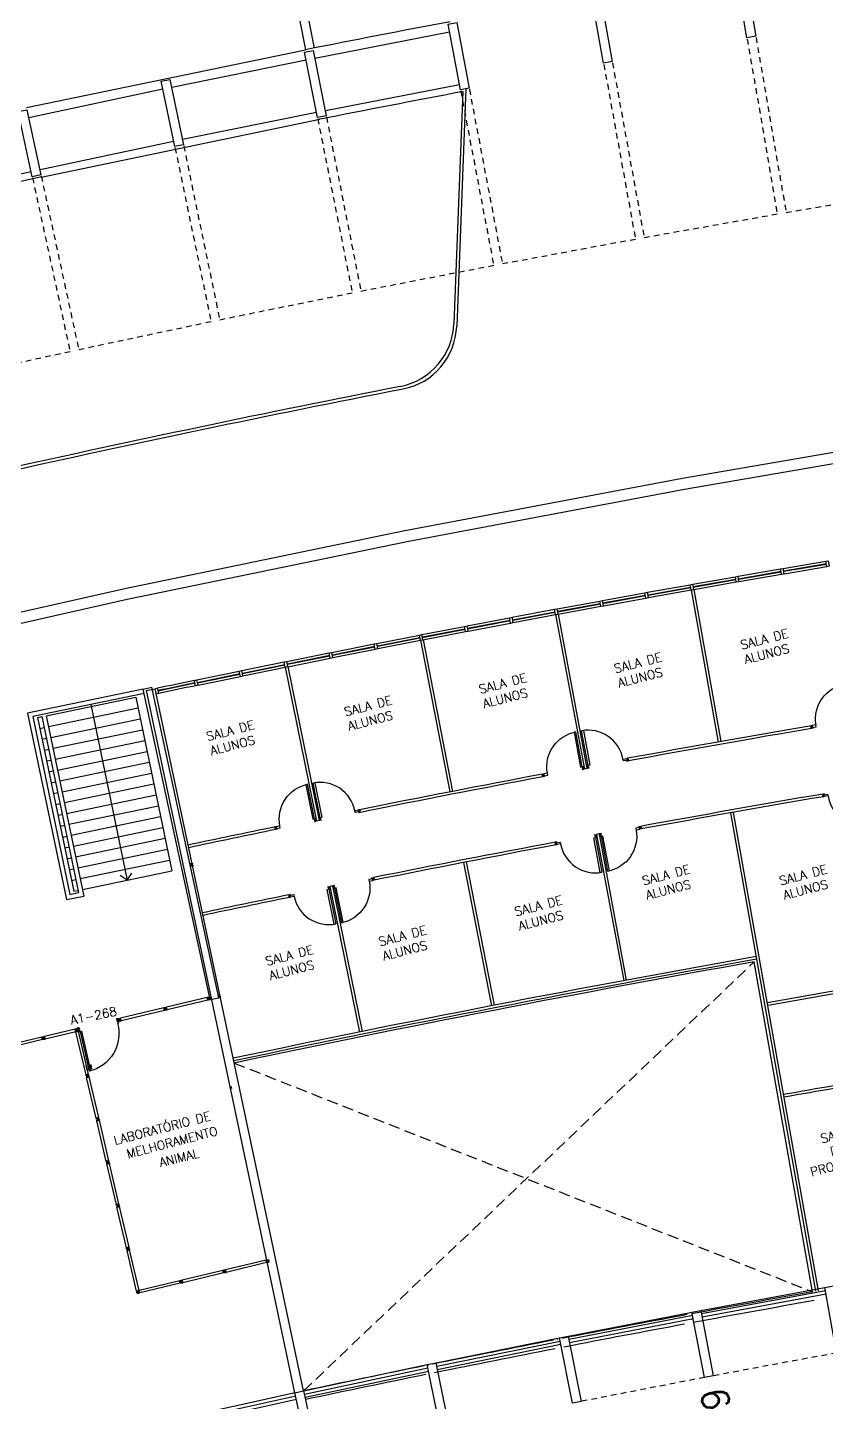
# Model space of a CAD drawing. Header units: millimetres. Extents: x 2958 to 3256, y 1036 to 1150.
# Drawn here: x 3030.77 to 3048.78, y 1060.13 to 1091.11 of the extents above; entities that cross this region are included whole.
import ezdxf

# ---------------------------------------------------------------- set-up
doc = ezdxf.new("R2010")
doc.units = ezdxf.units.MM
doc.linetypes.add('HIDDEN', pattern=[0.375, 0.25, -0.125])
doc.linetypes.add('HIDDEN2', pattern=[0.1875, 0.125, -0.0625])
for name, color, linetype in [('ALV', 2, 'Continuous'), ('AR-ALV-C', 2, 'Continuous'), ('AR-DIVISORIA', 2, 'Continuous'), ('AR-ESQ', 2, 'Continuous'), ('AR-PIS-V', 1, 'Continuous'), ('AR-PORTAS', 1, 'Continuous'), ('AR-PRJ', 1, 'HIDDEN'), ('BANC', 2, 'Continuous'), ('DIV', 2, 'Continuous'), ('ESC', 1, 'Continuous'), ('ESQ', 1, 'Continuous'), ('ESTR', 3, 'Continuous'), ('montante-c', 2, 'Continuous'), ('montante-v', 1, 'Continuous'), ('mov', 1, 'Continuous'), ('NOPILAR1', 2, 'Continuous'), ('PISO', 1, 'Continuous'), ('PORTA-C', 2, 'Continuous'), ('PROJ', 1, 'HIDDEN2'), ('TEXTO', 2, 'Continuous'), ('TEXTO-ENDEREÇO', 2, 'Continuous'), ('USO1', 2, 'Continuous'), ('vidro', 2, 'Continuous')]:
    doc.layers.add(name, color=color, linetype=linetype)
doc.styles.add('1', font='romans.shx')
doc.styles.add('NOPILAR', font='simplex.shx', dxfattribs={"height": 0.6})
doc.styles.add('UNB-100', font='simplex.shx', dxfattribs={"height": 0.2})
doc.styles.add('UNB-100-1', font='simplex.shx', dxfattribs={"height": 0.2})
doc.dimstyles.new('1-600', dxfattribs={"dimtxt": 1.1, "dimasz": 2.5, "dimexe": 2, "dimexo": 4, "dimgap": 0.2, "dimtad": 1, "dimdec": 0, "dimzin": 4, "dimdsep": 46, "dimlunit": 6, "dimtxsty": '1', "dimblk1": 'NONE', "dimblk2": 'NONE', "dimsah": 1, "dimcen": 0, "dimclrd": 2, "dimclre": 2, "dimclrt": 2, "dimadec": 0, "dimazin": 0, "dimtfac": 1, "dimtdec": 0, "dimtmove": 2, "dimatfit": 3, "dimldrblk": 'NONE', "dimfxl": 1, "dimtolj": 1, "dimtzin": 0, "dimarcsym": 0})

# ---------------------------------------------------------------- blocks, each defined once
blk = doc.blocks.new('PILAR-SLC')
for points in [[(0.197, -42.97), (0.197, -44.47), (-0.003, -44.47), (-0.003, -42.97)], [(0.197, -72.501), (0.197, -74.001), (-0.003, -74.001), (-0.003, -72.501)]]:
    blk.add_lwpolyline(points, close=True)
blk = doc.blocks.new('DIVMT-SLC')
for p, q in [((-0.03, 0.03), (-0.03, 0.006)), ((-0.008, 0.03), (-0.03, 0.03)), ((-0.0185, 0.006), (-0.03, 0.006)), ((-0.0185, -0.006), (-0.0185, 0.006)), ((-0.008, 0.03), (-0.008, 0.02)), ((-0.008, 0.02), (0.008, 0.02)), ((-0.0051, 0), (0.0051, 0)), ((0.0051, 0), (-0.0051, 0)), ((-0.0051, 0), (0.0051, 0)), ((0, -0.0051), (0, 0.0051)), ((0, 0.0051), (0, -0.0051)), ((0.008, 0.03), (0.008, 0.02)), ((0.008, 0.03), (0.03, 0.03)), ((0.0205, 0.006), (0.03, 0.006)), ((0.0205, -0.006), (0.0205, 0.006)), ((0.0205, 0.006), (0.0205, -0.006)), ((0.0205, 0.006), (0.03, 0.006)), ((0.97, 0.03), (0.03, 0.03)), ((0.03, 0.006), (0.03, 0.03)), ((0.03, -0.03), (0.03, 0.03)), ((0.03, -0.005), (0.03, 0.005)), ((0.97, -0.03), (0.97, 0.03)), ((0.97, 0.03), (0.97, 0.009)), ((0.97, 0.009), (0.97, 0.027)), ((0.9795, 0.006), (0.97, 0.006)), ((0.97, -0.005), (0.97, 0.005)), ((0.9795, 0.006), (0.9795, -0.006)), ((1.0051, 0), (0.9949, 0)), ((1, 0.0051), (1, -0.0051)), ((-0.0185, -0.006), (-0.03, -0.006)), ((-0.03, -0.03), (-0.03, -0.006)), ((-0.008, -0.03), (-0.03, -0.03)), ((-0.008, -0.03), (-0.008, -0.02)), ((-0.008, -0.02), (0.008, -0.02)), ((0.008, -0.03), (0.008, -0.02)), ((0.008, -0.03), (0.03, -0.03)), ((0.0205, -0.006), (0.03, -0.006)), ((0.0205, -0.006), (0.03, -0.006)), ((0.03, -0.006), (0.03, -0.03)), ((0.97, -0.03), (0.03, -0.03)), ((0.9795, -0.006), (0.97, -0.006)), ((0.97, -0.009), (0.97, -0.027))]:
    blk.add_line(p, q)
blk = doc.blocks.new('MTT-SLC')
for p, q in [((-0.008, 0.03), (-0.03, 0.03)), ((-0.03, 0.03), (-0.03, 0.006)), ((-0.0185, 0.006), (-0.03, 0.006)), ((-0.0185, -0.006), (-0.0185, 0.006)), ((-0.008, 0.03), (-0.008, 0.02)), ((-0.008, 0.02), (0.008, 0.02)), ((-0.0051, 0), (0.0051, 0)), ((0, -0.0051), (0, 0.0051)), ((0.008, 0.03), (0.03, 0.03)), ((0.008, 0.03), (0.008, 0.02)), ((0.0205, -0.006), (0.0205, 0.006)), ((0.0205, 0.006), (0.03, 0.006)), ((0.03, 0.006), (0.03, 0.03)), ((-0.03, -0.03), (-0.03, -0.006)), ((-0.0185, -0.006), (-0.03, -0.006)), ((-0.008, -0.03), (-0.03, -0.03)), ((-0.008, -0.02), (0.008, -0.02)), ((-0.008, -0.03), (-0.008, -0.02)), ((0.008, -0.03), (0.008, -0.02)), ((0.008, -0.03), (0.03, -0.03)), ((0.0205, -0.006), (0.03, -0.006)), ((0.03, -0.006), (0.03, -0.03))]:
    blk.add_line(p, q)
blk = doc.blocks.new('PDV2E-SLC')
at = {"layer": 'DIV'}
for p, q in [((0.065, 0.05), (0.065, 0.965)), ((0.095, 0.965), (0.065, 0.965)), ((0.095, 0.05), (0.095, 0.965)), ((0.049, 0.05), (0.029, 0.05)), ((0.029, 0.05), (0.029, 0.035)), ((0.029, 0.035), (0.029, -0.035)), ((0.049, 0.02), (0.049, 0.05)), ((0.049, 0.02), (0.059, 0.02)), ((0.059, -0.05), (0.059, 0.02)), ((0.065, 0.05), (0.095, 0.05)), ((0.928, -0.05), (0.928, 0.02)), ((0.938, 0.02), (0.928, 0.02)), ((0.938, 0.05), (0.958, 0.05)), ((0.938, 0.02), (0.938, 0.05)), ((0.958, 0.05), (0.958, 0.035)), ((0.958, 0.035), (0.958, -0.035)), ((0.029, -0.035), (0.029, -0.05)), ((0.029, -0.05), (0.059, -0.05)), ((0.958, -0.05), (0.928, -0.05)), ((0.958, -0.035), (0.958, -0.05))]:
    blk.add_line(p, q, dxfattribs=at)
at = {"layer": 'DIV', "color": 1}
for p, q in [((0.023, 0.925), (0.063, 0.925)), ((0.023, 0.925), (0.023, 0.835)), ((0.033, 0.835), (0.023, 0.835)), ((0.033, 0.915), (0.063, 0.915)), ((0.033, 0.915), (0.033, 0.835)), ((0.138, 0.925), (0.097, 0.925)), ((0.128, 0.915), (0.097, 0.915)), ((0.128, 0.915), (0.128, 0.835)), ((0.128, 0.835), (0.137, 0.835)), ((0.138, 0.925), (0.138, 0.835))]:
    blk.add_line(p, q, dxfattribs=at)
blk.add_arc((0.062, 0.1), 0.865, 356.6786, 90, dxfattribs=at)
blk = doc.blocks.new('ESCSLA-SLC')
for p, q in [((0, 0), (2.66, 0)), ((2.66, 0), (2.66, -4.293)), ((0, -0.1), (2.56, -0.1)), ((2.26, -0.143), (0.2, -0.143)), ((0.2, -0.143), (0.2, -4.143)), ((2.26, -0.143), (2.26, -4.293)), ((2.36, -0.143), (2.36, -4.193)), ((2.46, -0.143), (2.36, -0.143)), ((2.46, -0.143), (2.46, -4.143)), ((2.46, -0.143), (2.46, -4.143)), ((2.56, -0.1), (2.56, -4.193)), ((2.26, -0.393), (0.2, -0.393)), ((2.46, -0.393), (2.36, -0.393)), ((2.26, -0.643), (0.2, -0.643)), ((2.26, -0.893), (0.2, -0.893)), ((2.46, -0.643), (2.36, -0.643)), ((2.46, -0.893), (2.36, -0.893)), ((2.26, -1.143), (0.2, -1.143)), ((2.46, -1.143), (2.36, -1.143)), ((2.26, -1.393), (0.2, -1.393)), ((2.46, -1.393), (2.36, -1.393)), ((2.26, -1.643), (0.2, -1.643)), ((2.46, -1.643), (2.36, -1.643)), ((2.26, -1.893), (0.2, -1.893)), ((2.26, -2.143), (0.2, -2.143)), ((2.46, -1.893), (2.36, -1.893)), ((2.46, -2.143), (2.36, -2.143)), ((2.26, -2.393), (0.2, -2.393)), ((2.46, -2.393), (2.36, -2.393)), ((2.26, -2.643), (0.2, -2.643)), ((2.46, -2.643), (2.36, -2.643)), ((2.26, -2.893), (0.2, -2.893)), ((2.46, -2.893), (2.36, -2.893)), ((2.26, -3.143), (0.2, -3.143)), ((2.26, -3.393), (0.2, -3.393)), ((2.46, -3.143), (2.36, -3.143)), ((2.46, -3.393), (2.36, -3.393)), ((2.26, -3.643), (0.2, -3.643)), ((2.46, -3.643), (2.36, -3.643)), ((2.26, -3.893), (0.2, -3.893)), ((2.46, -3.893), (2.36, -3.893)), ((2.26, -4.143), (0.2, -4.143)), ((2.66, -4.293), (2.26, -4.293)), ((2.46, -4.143), (2.36, -4.143)), ((2.56, -4.193), (2.36, -4.193))]:
    blk.add_line(p, q)
blk = doc.blocks.new('MTINI-SLC')
for p, q in [((-0.03, 0.008), (-0.03, 0.03)), ((0.03, 0.03), (-0.03, 0.03)), ((-0.03, 0.008), (-0.02, 0.008)), ((-0.009, 0.03), (-0.027, 0.03)), ((-0.02, 0.008), (-0.02, 0)), ((-0.001, 0), (-0.02, 0)), ((-0.006, 0.02), (-0.006, 0.03)), ((-0.006, 0.023), (-0.006, 0.027)), ((-0.006, 0.02), (0.006, 0.02)), ((0.005, 0.03), (-0.005, 0.03)), ((0.005, 0), (-0.005, 0)), ((0.004, 0.02), (-0.004, 0.02)), ((0.02, 0), (-0.001, 0)), ((0, -0.005), (0, 0.005)), ((0.006, 0.02), (0.006, 0.03)), ((0.006, 0.023), (0.006, 0.027)), ((0.009, 0.03), (0.027, 0.03)), ((0.03, 0.008), (0.02, 0.008)), ((0.02, 0), (0.02, 0.008)), ((0.03, 0.008), (0.03, 0.03))]:
    blk.add_line(p, q)
blk = doc.blocks.new('*D90')
at = {"layer": 'DEFPOINTS', "color": 0, "transparency": 16777216}
for p in [(3139.88, 1067.386), (3139.765, 1065.89), (3036.797, 1060.353), (3105.505, 1060.368), (3037.114, 1058.887)]:
    blk.add_point(p, dxfattribs=at)
at = {"layer": 'USO1', "color": 2, "lineweight": -2, "transparency": 16777216}
for p, q in [((3139.459, 1061.902), (3139.114, 1057.415)), ((3037.959, 1054.977), (3038.91, 1050.579))]:
    blk.add_line(p, q, dxfattribs=at)
blk.add_arc((3112.461, 710.251), 350.185, 85.60976, 102.19512, dxfattribs=at)
at = {"layer": 'USO1', "color": 2, "transparency": 16777216, "insert": (3088.577, 1060.373), "char_height": 1.1, "attachment_point": 5, "rotation": 3.9024, "style": '1'}
blk.add_mtext('\\A1;Geociências', dxfattribs=at)
blk = doc.blocks.new('_NONE')
at = {"color": 0, "linetype": 'ByBlock'}
blk.add_circle((0, 0), 0.25, dxfattribs=at)
blk = doc.blocks.new('*D91')
at = {"layer": 'DEFPOINTS', "color": 0, "transparency": 16777216}
for p in [(3036.797, 1060.353), (3037.114, 1058.887), (3007.55, 1052.716), (3007.991, 1051.282), (3028.889, 1050.315)]:
    blk.add_point(p, dxfattribs=at)
at = {"layer": 'USO1', "color": 2, "lineweight": -2, "transparency": 16777216}
for p, q in [((3037.959, 1054.977), (3038.91, 1050.577)), ((3009.165, 1047.458), (3010.487, 1043.155))]:
    blk.add_line(p, q, dxfattribs=at)
blk.add_arc((3111.82, 713.216), 347.15, 102.19512, 107.07317, dxfattribs=at)
at = {"layer": 'USO1', "color": 2, "transparency": 16777216, "insert": (3023.878, 1050.007), "char_height": 1.1, "attachment_point": 5, "rotation": 14.6341, "style": '1'}
blk.add_mtext('\\A1;Agrônomia e Veterinária', dxfattribs=at)
blk = doc.blocks.new('esq-mod1')
at = {"layer": 'montante-c'}
for p, q in [((0.956, 0.191), (1.015, 0.203)), ((0.979, 0.073), (0.956, 0.191)), ((0.979, 0.073), (1.038, 0.085)), ((1.038, 0.085), (1.015, 0.203))]:
    blk.add_line(p, q, dxfattribs=at)
at = {"layer": 'montante-v'}
for p, q in [((0, 0), (0.956, 0.191)), ((0.023, -0.118), (0.979, 0.073))]:
    blk.add_line(p, q, dxfattribs=at)
at = {"layer": 'vidro'}
for p, q in [((0.011, -0.054), (0.967, 0.137)), ((0.013, -0.064), (0.969, 0.127))]:
    blk.add_line(p, q, dxfattribs=at)
blk = doc.blocks.new('esq-mod2')
at = {"layer": 'montante-c'}
for p, q in [((0.844, 0.078), (0.904, 0.084)), ((0.855, -0.041), (0.844, 0.078)), ((0.915, -0.036), (0.904, 0.084)), ((0.915, -0.036), (0.855, -0.041))]:
    blk.add_line(p, q, dxfattribs=at)
at = {"layer": 'montante-v'}
for centre, radius, end in [((26.627, -282.376), 283.628, 95.38686), ((26.627, -282.378), 283.51, 95.38687)]:
    blk.add_arc(centre, radius, 95.21565, end, dxfattribs=at)
at = {"layer": 'vidro'}
for radius in [283.574, 283.565]:
    blk.add_arc((26.627, -282.377), radius, 95.21565, 95.38686, dxfattribs=at)
blk = doc.blocks.new('pm80-div-01p')
at = {"layer": 'mov'}
blk.add_arc((0.0575, 0.03), 0.8, 360, 90, dxfattribs=at)
at = {"layer": 'PORTA-C'}
for p, q in [((0.031, 0.0085), (0.031, 0.03)), ((0.031, 0.03), (0.055, 0.03)), ((0.037, 0.0085), (0.031, 0.0085)), ((0.037, -0.0085), (0.037, 0.0085)), ((0.056, 0.029), (0.056, -0.011)), ((0.944, 0.029), (0.944, -0.011)), ((0.969, 0.03), (0.945, 0.03)), ((0.963, 0.0085), (0.969, 0.0085)), ((0.963, -0.0085), (0.963, 0.0085)), ((0.969, 0.0085), (0.969, 0.03)), ((0.031, -0.03), (0.031, -0.0085)), ((0.031, -0.0085), (0.037, -0.0085)), ((0.065, -0.03), (0.031, -0.03)), ((0.056, -0.011), (0.065, -0.011)), ((0.066, -0.012), (0.066, -0.029)), ((0.934, -0.012), (0.934, -0.029)), ((0.944, -0.011), (0.935, -0.011)), ((0.935, -0.03), (0.969, -0.03)), ((0.969, -0.0085), (0.963, -0.0085)), ((0.969, -0.03), (0.969, -0.0085))]:
    blk.add_line(p, q, dxfattribs=at)
for points in [[(0.0975, 0.03), (0.0575, 0.03), (0.0575, 0.83), (0.0975, 0.83)], [(0.021, -0.008), (0.021, 0.008), (0.0365, 0.008), (0.0365, -0.008)], [(0.8585, -0.01), (0.8585, 0.03), (0.9425, 0.03), (0.9425, -0.01)], [(0.979, -0.008), (0.979, 0.008), (0.9635, 0.008), (0.9635, -0.008)]]:
    blk.add_lwpolyline(points, close=True, dxfattribs=at)
for centre, start, end in [((0.055, 0.029), 360, 90), ((0.945, 0.029), 90, 180), ((0.065, -0.012), 0, 90), ((0.065, -0.029), 270, 0), ((0.935, -0.012), 90, 180), ((0.935, -0.029), 180, 270)]:
    blk.add_arc(centre, 0.001, start, end, dxfattribs=at)

msp = doc.modelspace()

# ---------------------------------------------------------------- linework, layer by layer
at = {"layer": 'ALV'}
for p, q in [((3033.377, 1076.207), (3033.572, 1076.247)), ((3034.889, 1069.211), (3033.377, 1076.207)), ((3035.084, 1069.253), (3033.572, 1076.247)), ((3034.889, 1069.211), (3035.084, 1069.253))]:
    msp.add_line(p, q, dxfattribs=at)
at = {"layer": 'AR-ALV-C'}
for p, q in [((3033.448, 1076.172), (3033.643, 1076.214)), ((3036.797, 1060.353), (3033.448, 1076.172)), ((3036.993, 1060.394), (3033.643, 1076.214))]:
    msp.add_line(p, q, dxfattribs=at)
at = {"layer": 'AR-DIVISORIA'}
for p, q in [((3045.726, 1078.44), (3046.333, 1075.014)), ((3045.785, 1078.451), (3046.393, 1075.024)), ((3042.672, 1077.885), (3043.319, 1074.405)), ((3042.731, 1077.896), (3043.378, 1074.416)), ((3039.624, 1077.305), (3040.288, 1073.889)), ((3039.683, 1077.317), (3040.347, 1073.901)), ((3036.58, 1076.7), (3037.285, 1073.231)), ((3036.639, 1076.712), (3037.344, 1073.243)), ((3046.616, 1073.419), (3048.529, 1062.637)), ((3046.675, 1073.429), (3048.588, 1062.648)), ((3043.594, 1072.93), (3044.206, 1069.637)), ((3043.653, 1072.941), (3044.265, 1069.648)), ((3040.598, 1072.299), (3041.226, 1069.07)), ((3040.656, 1072.311), (3041.285, 1069.081)), ((3037.583, 1071.761), (3038.25, 1068.478)), ((3037.642, 1071.773), (3038.309, 1068.49))]:
    msp.add_line(p, q, dxfattribs=at)
for centre, radius, start, end in [((3111.288, 709.019), 371.714, 99.73549, 100.38221), ((3111.288, 709.019), 371.654, 99.7355, 100.3822), ((3111.288, 709.019), 371.714, 100.68372, 101.33093), ((3111.288, 709.019), 371.654, 100.68373, 101.33091), ((3111.288, 709.019), 371.654, 100.52834, 100.53759), ((3111.288, 709.019), 370.154, 99.73615, 100.38158), ((3111.288, 709.019), 370.094, 99.73615, 100.38157), ((3111.288, 709.019), 371.654, 101.47614, 101.48539), ((3111.288, 709.019), 371.714, 101.63061, 101.93932), ((3111.288, 709.019), 371.654, 101.63063, 101.93932), ((3111.288, 709.019), 370.154, 100.52832, 100.53761), ((3111.288, 709.019), 365.734, 95.32526, 100.05253), ((3111.288, 709.019), 365.674, 95.31273, 100.05253), ((3111.288, 709.019), 370.154, 100.68436, 101.33025), ((3111.288, 709.019), 370.094, 100.68437, 101.33024), ((3111.288, 709.019), 370.154, 101.47469, 101.48541), ((3111.288, 709.019), 370.154, 101.63132, 101.93926), ((3111.288, 709.019), 370.094, 101.63133, 101.93926), ((3111.288, 709.019), 366.804, 100.06375, 101.9391), ((3111.288, 709.019), 366.744, 100.06375, 101.9391), ((3112.258, 703.497), 369.241, 99.68703, 100.05297), ((3111.288, 709.019), 363.574, 99.68275, 100.05434)]:
    msp.add_arc(centre, radius, start, end, dxfattribs=at)
at = {"layer": 'AR-ESQ'}
msp.add_line((3036.586, 1076.823), (3036.586, 1076.823), dxfattribs=at)
for radius, start, end in [(359.144, 100.07474, 100.51681), (358.944, 100.07475, 100.51681), (359.144, 100.53277, 100.9908), (358.944, 100.54873, 100.99079), (359.144, 101.0227, 101.46478), (359.144, 101.00675, 101.00841), (358.944, 101.02271, 101.46477), (359.144, 101.49668, 101.93876), (359.144, 101.48073, 101.48239), (358.944, 101.49669, 101.93875)]:
    msp.add_arc((3111.288, 709.019), radius, start, end, dxfattribs=at)
at = {"layer": 'AR-PIS-V'}
msp.add_line((3048.462, 1062.625), (3047.145, 1070.059), dxfattribs=at)
msp.add_arc((3111.288, 709.019), 366.694, 100.07408, 101.9391, dxfattribs=at)
at = {"layer": 'AR-PRJ'}
for p, q in [((3036.993, 1060.394), (3047.145, 1070.059)), ((3035.429, 1067.781), (3048.462, 1062.625))]:
    msp.add_line(p, q, dxfattribs=at)
at = {"layer": 'BANC'}
for p, q in [((3045.531, 1080.959), (3051.843, 1082.041)), ((3045.573, 1080.713), (3051.886, 1081.795)), ((3039.237, 1079.77), (3045.531, 1080.959)), ((3039.284, 1079.524), (3045.577, 1080.714)), ((3032.965, 1078.474), (3039.237, 1079.77)), ((3033.015, 1078.229), (3039.288, 1079.525)), ((3026.715, 1077.071), (3032.965, 1078.474)), ((3026.77, 1076.827), (3033.019, 1078.23))]:
    msp.add_line(p, q, dxfattribs=at)
at = {"layer": 'DIV'}
for p, q in [((3035.074, 1069.285), (3035.084, 1069.287)), ((3035.084, 1069.287), (3035.074, 1069.285)), ((3035.074, 1069.285), (3035.084, 1069.287)), ((3035.078, 1069.291), (3035.08, 1069.281)), ((3035.08, 1069.281), (3035.078, 1069.291)), ((3035.098, 1069.296), (3035.107, 1069.298)), ((3035.098, 1069.296), (3035.107, 1069.298)), ((3035.098, 1069.296), (3035.1, 1069.284)), ((3035.1, 1069.284), (3035.098, 1069.296)), ((3035.1, 1069.284), (3035.11, 1069.286)), ((3035.1, 1069.284), (3035.11, 1069.286)), ((3035.115, 1069.263), (3035.102, 1069.321)), ((3035.107, 1069.298), (3035.102, 1069.321)), ((3035.109, 1069.287), (3035.107, 1069.297)), ((3035.11, 1069.286), (3035.115, 1069.263)), ((3033.844, 1069.022), (3032.866, 1068.789)), ((3033.858, 1068.964), (3032.88, 1068.73)), ((3033.844, 1069.022), (3033.849, 1069.002)), ((3033.858, 1068.964), (3033.844, 1069.022)), ((3033.849, 1069.002), (3033.844, 1069.02)), ((3033.859, 1069.001), (3033.849, 1068.999)), ((3033.852, 1068.988), (3033.85, 1068.998)), ((3033.861, 1068.99), (3033.852, 1068.987)), ((3033.853, 1068.985), (3033.857, 1068.967)), ((3033.859, 1069.001), (3033.861, 1068.99)), ((3033.885, 1069.001), (3033.875, 1068.999)), ((3033.879, 1069.005), (3033.881, 1068.995)), ((3031.847, 1068.545), (3031.153, 1068.379)), ((3031.868, 1068.55), (3031.847, 1068.545)), ((3031.847, 1068.545), (3031.852, 1068.521)), ((3031.847, 1068.545), (3031.852, 1068.524)), ((3031.861, 1068.486), (3031.847, 1068.545)), ((3031.852, 1068.524), (3031.847, 1068.542)), ((3031.884, 1068.553), (3031.905, 1068.559)), ((3031.919, 1068.5), (3031.905, 1068.559)), ((3031.911, 1068.535), (3031.905, 1068.559)), ((3032.829, 1068.78), (3032.808, 1068.775)), ((3032.808, 1068.775), (3032.814, 1068.751)), ((3032.825, 1068.754), (3032.814, 1068.751)), ((3032.828, 1068.742), (3032.816, 1068.74)), ((3032.822, 1068.716), (3032.816, 1068.74)), ((3032.843, 1068.722), (3032.822, 1068.716)), ((3032.828, 1068.742), (3032.825, 1068.754)), ((3032.829, 1068.78), (3032.832, 1068.77)), ((3032.832, 1068.77), (3032.847, 1068.774)), ((3032.839, 1068.751), (3032.849, 1068.754)), ((3032.849, 1068.754), (3032.839, 1068.751)), ((3032.839, 1068.751), (3032.849, 1068.754)), ((3032.841, 1068.731), (3032.857, 1068.735)), ((3032.843, 1068.722), (3032.841, 1068.731)), ((3032.843, 1068.758), (3032.845, 1068.748)), ((3032.845, 1068.748), (3032.843, 1068.758)), ((3032.845, 1068.784), (3032.866, 1068.789)), ((3032.845, 1068.784), (3032.847, 1068.774)), ((3032.859, 1068.725), (3032.857, 1068.735)), ((3032.859, 1068.725), (3032.88, 1068.73)), ((3032.863, 1068.763), (3032.872, 1068.765)), ((3032.863, 1068.763), (3032.872, 1068.765)), ((3032.863, 1068.763), (3032.866, 1068.752)), ((3032.866, 1068.752), (3032.863, 1068.763)), ((3032.88, 1068.73), (3032.866, 1068.789)), ((3032.872, 1068.765), (3032.866, 1068.789)), ((3032.866, 1068.752), (3032.875, 1068.754)), ((3032.866, 1068.752), (3032.875, 1068.754)), ((3032.875, 1068.755), (3032.872, 1068.764)), ((3032.875, 1068.754), (3032.88, 1068.73)), ((3031.116, 1068.37), (3031.095, 1068.365)), ((3031.095, 1068.365), (3031.101, 1068.342)), ((3031.112, 1068.345), (3031.101, 1068.342)), ((3031.115, 1068.333), (3031.103, 1068.33)), ((3031.109, 1068.307), (3031.103, 1068.33)), ((3031.13, 1068.312), (3031.109, 1068.307)), ((3031.115, 1068.333), (3031.112, 1068.345)), ((3031.116, 1068.37), (3031.119, 1068.361)), ((3031.119, 1068.361), (3031.134, 1068.364)), ((3031.126, 1068.342), (3031.136, 1068.344)), ((3031.136, 1068.344), (3031.126, 1068.342)), ((3031.126, 1068.342), (3031.136, 1068.344)), ((3031.128, 1068.322), (3031.144, 1068.326)), ((3031.13, 1068.312), (3031.128, 1068.322)), ((3031.13, 1068.348), (3031.132, 1068.338)), ((3031.132, 1068.338), (3031.13, 1068.348)), ((3031.132, 1068.374), (3031.153, 1068.379)), ((3031.132, 1068.374), (3031.134, 1068.364)), ((3031.146, 1068.316), (3031.144, 1068.326)), ((3031.146, 1068.316), (3031.167, 1068.321)), ((3031.15, 1068.354), (3031.159, 1068.356)), ((3031.15, 1068.354), (3031.159, 1068.356)), ((3031.15, 1068.354), (3031.152, 1068.342)), ((3031.152, 1068.342), (3031.15, 1068.354)), ((3031.152, 1068.342), (3031.162, 1068.344)), ((3031.152, 1068.342), (3031.162, 1068.344)), ((3031.167, 1068.321), (3031.153, 1068.379)), ((3031.159, 1068.356), (3031.153, 1068.379)), ((3031.161, 1068.345), (3031.159, 1068.355)), ((3031.162, 1068.344), (3031.167, 1068.321)), ((3031.861, 1068.487), (3031.167, 1068.321)), ((3031.861, 1068.486), (3031.855, 1068.51)), ((3031.856, 1068.507), (3031.86, 1068.489)), ((3031.861, 1068.487), (3031.919, 1068.5)), ((3031.884, 1068.492), (3031.861, 1068.487)), ((3032.088, 1067.513), (3031.861, 1068.487)), ((3031.878, 1068.521), (3031.888, 1068.524)), ((3031.888, 1068.524), (3031.878, 1068.521)), ((3031.878, 1068.521), (3031.888, 1068.524)), ((3031.888, 1068.524), (3031.878, 1068.521)), ((3031.882, 1068.527), (3031.884, 1068.517)), ((3031.884, 1068.517), (3031.882, 1068.527)), ((3031.882, 1068.527), (3031.884, 1068.517)), ((3031.893, 1068.504), (3031.882, 1068.501)), ((3031.882, 1068.501), (3031.893, 1068.504)), ((3031.882, 1068.501), (3031.884, 1068.492)), ((3031.882, 1068.501), (3031.884, 1068.492)), ((3031.885, 1068.492), (3031.895, 1068.495)), ((3031.893, 1068.504), (3031.896, 1068.495)), ((3031.893, 1068.504), (3031.896, 1068.495)), ((3031.896, 1068.495), (3031.919, 1068.5)), ((3031.913, 1068.524), (3031.919, 1068.5)), ((3032.147, 1067.526), (3031.919, 1068.5)), ((3032.088, 1067.513), (3032.147, 1067.526)), ((3032.109, 1067.518), (3032.091, 1067.513)), ((3032.114, 1067.509), (3032.112, 1067.518)), ((3032.113, 1067.518), (3032.122, 1067.521)), ((3032.125, 1067.512), (3032.114, 1067.509)), ((3032.129, 1067.492), (3032.119, 1067.489)), ((3032.125, 1067.512), (3032.123, 1067.521)), ((3032.125, 1067.485), (3032.123, 1067.495)), ((3032.147, 1067.526), (3032.126, 1067.522)), ((3032.126, 1067.522), (3032.144, 1067.526))]:
    msp.add_line(p, q, dxfattribs=at)
at = {"layer": 'ESC'}
for p, q in [((3032.193, 1075.859), (3033.016, 1071.9)), ((3033.016, 1071.9), (3032.857, 1072.004)), ((3033.016, 1071.9), (3033.117, 1072.061))]:
    msp.add_line(p, q, dxfattribs=at)
at = {"layer": 'ESQ'}
for p, q in [((3035.355, 1067.263), (3035.369, 1067.204)), ((3045.947, 1062.208), (3048.743, 1062.726)), ((3045.961, 1062.135), (3048.757, 1062.652)), ((3045.974, 1062.061), (3048.77, 1062.579)), ((3042.959, 1061.63), (3045.75, 1062.171)), ((3042.973, 1061.556), (3045.765, 1062.098)), ((3042.987, 1061.483), (3045.779, 1062.024)), ((3039.976, 1061.026), (3042.763, 1061.591)), ((3039.991, 1060.952), (3042.778, 1061.517)), ((3040.005, 1060.879), (3042.792, 1061.444)), ((3036.998, 1060.396), (3039.78, 1060.985)), ((3037.013, 1060.323), (3039.795, 1060.912)), ((3037.029, 1060.25), (3039.811, 1060.838)), ((3034.025, 1059.742), (3036.802, 1060.354)), ((3034.042, 1059.668), (3036.819, 1060.281)), ((3034.058, 1059.595), (3036.835, 1060.208))]:
    msp.add_line(p, q, dxfattribs=at)
at = {"layer": 'montante-c'}
for p, q in [((3033.702, 1076.226), (3033.643, 1076.214)), ((3033.727, 1076.109), (3033.668, 1076.096)), ((3033.727, 1076.109), (3033.702, 1076.226))]:
    msp.add_line(p, q, dxfattribs=at)
at = {"layer": 'PISO'}
for p, q in [((3034.269, 1105.441), (3037.233, 1090.651)), ((3034.073, 1105.402), (3037.037, 1090.612)), ((3037.248, 1090.423), (3040.281, 1091.012)), ((3030.749, 1089.309), (3037.037, 1090.612)), ((3034.02, 1089.77), (3037.048, 1090.384)), ((3030.797, 1089.088), (3033.82, 1089.728)), ((3037.483, 1089.246), (3040.503, 1089.832)), ((3040.579, 1089.669), (3040.38, 1084.442)), ((3040.647, 1089.742), (3040.443, 1084.382)), ((3031.074, 1087.742), (3037.361, 1089.045)), ((3034.265, 1088.595), (3037.28, 1089.206)), ((3031.052, 1087.916), (3034.062, 1088.553)), ((3027.846, 1087.209), (3030.85, 1087.872))]:
    msp.add_line(p, q, dxfattribs=at)
for centre, radius, start, end in [((3112.391, 711.016), 387.003, 100.73623, 101.22793), ((3112.391, 711.016), 385.403, 100.73863, 101.23235), ((3112.391, 711.016), 385.403, 102.17844, 104.1405), ((3038.882, 1084.499), 1.5, 281.1364, 357.8238), ((3038.944, 1084.44), 1.5, 281.1289, 357.8134), ((3112.416, 710.943), 379.154, 101.12889, 103.92624), ((3112.416, 710.943), 379.224, 101.13635, 103.91575)]:
    msp.add_arc(centre, radius, start, end, dxfattribs=at)
at = {"layer": 'PROJ'}
for p, q in [((3046.991, 1090.854), (3047.668, 1086.912)), ((3047.188, 1090.888), (3047.866, 1086.946)), ((3043.759, 1090.283), (3044.47, 1086.347)), ((3043.955, 1090.319), (3044.667, 1086.383)), ((3040.532, 1089.685), (3041.276, 1085.755)), ((3040.728, 1089.722), (3041.473, 1085.792)), ((3037.31, 1089.059), (3038.088, 1085.136)), ((3037.506, 1089.098), (3038.284, 1085.175)), ((3034.093, 1088.406), (3034.905, 1084.489)), ((3034.289, 1088.447), (3035.101, 1084.53)), ((3031.078, 1087.768), (3031.923, 1083.858)), ((3030.883, 1087.726), (3031.727, 1083.816)), ((3047.866, 1086.946), (3050.872, 1087.45)), ((3044.667, 1086.383), (3047.668, 1086.912)), ((3041.473, 1085.792), (3044.47, 1086.347)), ((3038.284, 1085.175), (3041.276, 1085.755)), ((3035.101, 1084.53), (3038.088, 1085.136)), ((3031.923, 1083.858), (3034.905, 1084.489)), ((3028.751, 1083.159), (3031.727, 1083.816)), ((3049.01, 1061.25), (3046.226, 1060.735)), ((3046.03, 1060.697), (3043.25, 1060.158))]:
    msp.add_line(p, q, dxfattribs=at)

# ---------------------------------------------------------------- block references
at = {"layer": 'AR-ESQ'}
for name, p, rotation in [('esq-mod1', (3047.803, 1078.925), 358.3656991954447), ('esq-mod1', (3045.764, 1078.569), 358.6880824210814), ('esq-mod1', (3046.783, 1078.748), 358.5236657343615), ('esq-mod1', (3044.745, 1078.387), 358.8405852841474), ('esq-mod1', (3042.709, 1078.014), 359.1629685097419), ('esq-mod1', (3043.727, 1078.202), 358.9985518232814), ('esq-mod1', (3041.692, 1077.824), 359.3165860783354), ('esq-mod1', (3039.66, 1077.435), 359.6368387572342), ('esq-mod1', (3040.676, 1077.631), 359.4702384945376), ('esq-mod1', (3037.629, 1077.034), 359.9484568206107), ('esq-mod1', (3038.644, 1077.236), 359.7904902814919), ('esq-mod1', (3036.615, 1076.829), 0.1128735070404489), ('esq-mod1', (3034.588, 1076.412), 0.4116046708549365), ('esq-mod1', (3035.601, 1076.622), 0.2686889654681439), ('esq-mod2', (3033.7, 1076.226), 6.558612034513276)]:
    msp.add_blockref(name, p, dxfattribs=dict(at, rotation=rotation))
at = {"layer": 'AR-PORTAS'}
for p, xscale, yscale, zscale, rotation in [((3049.389, 1075.512), -0.9975261522671075, 0.9975261522631627, 0.997526152263557, 9.650452586987077), ((3037.317, 1073.268), 0.993777985675478, 0.9937779856700218, 0.993777985675478, 11.42993915650815), ((3037.299, 1073.264), -0.9937779856796677, 0.9937779856700218, 0.9937779856764759, 11.53159841393593), ((3049.649, 1073.974), 0.9977651966047986, 0.9977651966037234, 0.9977651966074929, 189.7407770078611), ((3043.62, 1072.905), 0.9998116398564927, 0.9998116398492135, 0.999811639854202, 190.6118821441935), ((3043.637, 1072.908), -1.000162394448475, 1.00016239444085, 1.000162394447115, 190.4547843970774), ((3037.627, 1071.739), -0.9948307575586995, 0.994830757554155, 0.9948307575544484, 191.384910559297), ((3037.609, 1071.736), 0.993694049451387, 0.993694049451387, 0.9936940494544532, 191.5591815844066)]:
    msp.add_blockref('pm80-div-01p', p, dxfattribs=dict(at, xscale=xscale, yscale=yscale, zscale=zscale, rotation=rotation))
at = {"layer": 'AR-PORTAS', "rotation": 10.45922252238393}
msp.add_blockref('pm80-div-01p', (3043.352, 1074.442), dxfattribs=at)
at = {"layer": 'AR-PORTAS', "xscale": -1, "rotation": 10.60671148545761}
msp.add_blockref('pm80-div-01p', (3043.335, 1074.438), dxfattribs=at)
at = {"layer": 'DIV'}
for name, p, rotation in [('MTT-SLC', (3034.468, 1072.248), 11.36567460739263), ('DIVMT-SLC', (3033.88, 1069), 13.44475904473759), ('MTT-SLC', (3034.852, 1069.233), 193.4447590447375), ('MTINI-SLC', (3035.078, 1069.284), 282.8489763833502), ('MTT-SLC', (3031.883, 1068.522), 103.157274682998), ('DIVMT-SLC', (3030.159, 1068.111), 13.44475904473758), ('MTT-SLC', (3031.131, 1068.343), 193.4447590447375), ('DIVMT-SLC', (3032.124, 1067.49), 283.1572746829974), ('DIVMT-SLC', (3032.352, 1066.517), 283.1572746829974), ('DIVMT-SLC', (3032.58, 1065.543), 283.1572746829974), ('DIVMT-SLC', (3032.807, 1064.569), 283.1572746829974), ('DIVMT-SLC', (3033.035, 1063.595), 283.1572746829974), ('DIVMT-SLC', (3035.208, 1063.087), 13.44475904473759), ('MTT-SLC', (3036.18, 1063.319), 193.4447590447375), ('DIVMT-SLC', (3034.235, 1062.854), 13.44475904473759), ('DIVMT-SLC', (3033.263, 1062.622), 13.44475904473759)]:
    msp.add_blockref(name, p, dxfattribs=dict(at, rotation=rotation))
at = {"layer": 'DIV', "xscale": -1, "rotation": 192.77758854367}
msp.add_blockref('PDV2E-SLC', (3031.883, 1068.523), dxfattribs=at)
at = {"layer": 'ESC', "xscale": -1, "rotation": 11.74789374264691}
msp.add_blockref('ESCSLA-SLC', (3033.376, 1076.207), dxfattribs=at)
at = {"layer": 'ESTR'}
for p, rotation in [((3039.452, 1134.708), 9.75609756097561), ((3035.847, 1134.071), 10.24390243902439), ((3032.248, 1133.404), 10.73170731707317), ((3028.654, 1132.706), 11.21951219512195), ((3025.066, 1131.978), 11.70731707317074), ((3021.485, 1131.219), 12.19512195121951)]:
    msp.add_blockref('PILAR-SLC', p, dxfattribs=dict(at, rotation=rotation))

# ---------------------------------------------------------------- texts
at = {"layer": 'NOPILAR1', "style": 'NOPILAR'}
msp.add_text('279', height=0.6, rotation=100.1605, dxfattribs=at).set_placement((3046.795, 1058.997))
msp.add_text('279', height=0.6, rotation=100.1605, dxfattribs=at).set_placement((3046.795, 1058.997))
at = {"layer": 'TEXTO', "style": 'UNB-100'}
for s, rotation, p in [('LABORATÓRIO DE ', 14.5372, (3032.744, 1065.934)), ('MELHORAMENTO', 14.5372, (3033.031, 1065.632)), ('ANIMAL', 13.5424, (3033.765, 1065.44))]:
    msp.add_text(s, height=0.2, rotation=rotation, dxfattribs=at).set_placement(p)
at = {"layer": 'TEXTO', "char_height": 0.2, "attachment_point": 1, "rotation": 14.5372, "style": 'UNB-100'}
for s, insert, width in [('SALA DE\\PALUNOS', (3046.819, 1077.29), 1.95981), ('SALA DE\\PALUNOS', (3043.967, 1076.757), 1.95981), ('SALA DE\\PALUNOS', (3040.923, 1076.293), 1.95981), ('SALA DE\\PALUNOS', (3037.885, 1075.784), 1.95981), ('SALA DE\\PALUNOS', (3034.778, 1075.228), 1.95981), ('SALA DE\\PALUNOS', (3044.601, 1071.977), 1.95981), ('SALA DE\\PALUNOS', (3047.692, 1071.977), 1.95981), ('SALA DE\\PALUNOS', (3041.726, 1071.282), 1.95981), ('SALA DE\\PALUNOS', (3038.662, 1070.605), 1.95981), ('SALA DE\\PALUNOS', (3036.111, 1070.164), 1.95981), ('   SALA\\P    DE\\PPROFESSORES', (3048.223, 1066.063), 2.14541)]:
    msp.add_mtext(s, dxfattribs=dict(at, insert=insert, width=width))
at = {"layer": 'TEXTO-ENDEREÇO', "style": 'UNB-100-1'}
msp.add_text('A1-268', height=0.2, rotation=11.4322, dxfattribs=at).set_placement((3031.757, 1068.645))

# ---------------------------------------------------------------- dimensions: what is measured, and where the dimension line sits
at = {"layer": 'USO1'}
for base, line1, line2, text, picture, middle in [((3105.505, 1060.368), ((3037.114, 1058.887), (3036.797, 1060.353)), ((3139.88, 1067.386), (3139.765, 1065.89)), 'Geociências', '*D90', (3088.577, 1060.373)), ((3028.889, 1050.315), ((3007.55, 1052.716), (3007.991, 1051.282)), ((3037.114, 1058.887), (3036.797, 1060.353)), 'Agrônomia e Veterinária', '*D91', (3023.878, 1050.007))]:
    dim = msp.add_angular_dim_2l(base=base, line1=line1, line2=line2, text=text, dimstyle='1-600', override={"dimazin": 1}, dxfattribs=at)
    dim.commit()
    dim.dimension.update_dxf_attribs({"geometry": picture, "text_midpoint": middle})

doc.saveas('drawing.dxf')
